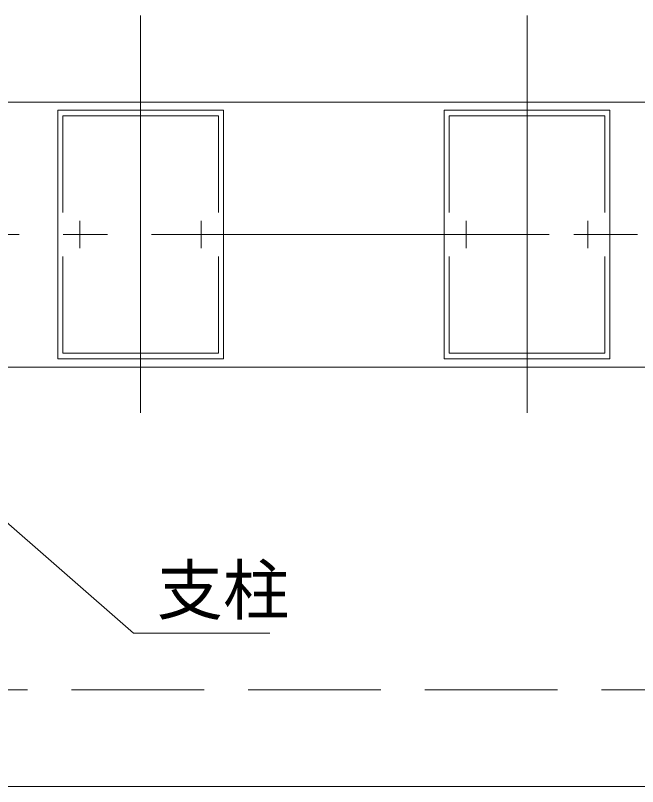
# Model space of a CAD drawing. Units: millimetres, scale not verified. Extents: x -990 to 990, y -1600 to 1603.
# Drawn here: x 444.8 to 557.5, y 786.9 to 926.6 of the extents above; entities that cross this region are included whole.
import ezdxf
from ezdxf.enums import TextEntityAlignment as Align

# ---------------------------------------------------------------- set-up
doc = ezdxf.new("R2010")
doc.units = ezdxf.units.MM
doc.header["$LTSCALE"] = 8
doc.linetypes.add('CHAIN2', pattern=[12, 9, -1, 1, -1])
doc.linetypes.add('DASHED3', pattern=[4, 3, -1])
for name, color, linetype, lineweight in [('0-2_YKK_ZWAK', 3, 'Continuous', 9), ('0-3_YKK_11', 2, 'Continuous', 9), ('0-6_YKK_D', 7, 'Continuous', 9), ('0-7_YSS_K', 6, 'Continuous', 9)]:
    doc.layers.add(name, color=color, linetype=linetype, lineweight=lineweight)
doc.styles.add('ＭＳ ゴシック', font='')
doc.styles.get('ＭＳ ゴシック').set_extended_font_data('MS Gothic')

msp = doc.modelspace()

# ---------------------------------------------------------------- linework, layer by layer
at = {"layer": '0-2_YKK_ZWAK', "linetype": 'CHAIN2'}
msp.add_line((-202.536, 886.888), (810.464, 886.888), dxfattribs=at)
at = {"layer": '0-2_YKK_ZWAK', "linetype": 'DASHED3'}
msp.add_line((326.964, 804.388), (570.964, 804.388), dxfattribs=at)
at = {"layer": '0-3_YKK_11', "linetype": 'CHAIN2'}
for p, q in [((467.464, 926.571), (467.464, 853.741)), ((537.464, 926.571), (537.464, 853.741))]:
    msp.add_line(p, q, dxfattribs=at)
at = {"layer": '0-3_YKK_11'}
for p, q in [((412.964, 910.888), (570.964, 910.888)), ((412.964, 862.888), (570.964, 862.888)), ((326.964, 786.888), (570.964, 786.888))]:
    msp.add_line(p, q, dxfattribs=at)
at = {"layer": '0-6_YKK_D'}
for p, q in [((453.364, 890.857), (453.364, 908.388)), ((523.364, 890.857), (523.364, 908.388)), ((456.464, 889.388), (456.464, 884.388)), ((478.464, 889.388), (478.464, 884.388)), ((526.464, 889.388), (526.464, 884.388)), ((548.464, 889.388), (548.464, 884.388)), ((453.964, 886.888), (458.964, 886.888)), ((475.964, 886.888), (480.964, 886.888)), ((523.964, 886.888), (528.964, 886.888)), ((545.964, 886.888), (550.964, 886.888))]:
    msp.add_line(p, q, dxfattribs=at)
for points in [[(452.464, 909.388), (452.464, 864.388), (482.464, 864.388), (482.464, 909.388)], [(522.464, 909.388), (522.464, 864.388), (552.464, 864.388), (552.464, 909.388)]]:
    msp.add_lwpolyline(points, close=True, dxfattribs=at)
for points in [[(453.364, 890.857), (453.364, 908.388), (481.564, 908.388), (481.564, 890.857)], [(523.364, 890.857), (523.364, 908.388), (551.564, 908.388), (551.564, 890.857)], [(481.564, 882.92), (481.564, 865.388), (453.364, 865.388), (453.364, 882.92)], [(551.564, 882.92), (551.564, 865.388), (523.364, 865.388), (523.364, 882.92)]]:
    msp.add_lwpolyline(points, dxfattribs=at)
at = {"layer": '0-7_YSS_K'}
msp.add_lwpolyline([(412.164, 861.888), (414.724, 859.651), (466.208, 814.653), (490.888, 814.653)], dxfattribs=at)

# ---------------------------------------------------------------- texts
at = {"layer": '0-7_YSS_K', "style": 'ＭＳ ゴシック'}
msp.add_text('支柱', height=8.798, dxfattribs=at).set_placement((470.408, 815.453), align=Align.BOTTOM_LEFT)

doc.saveas('drawing.dxf')
